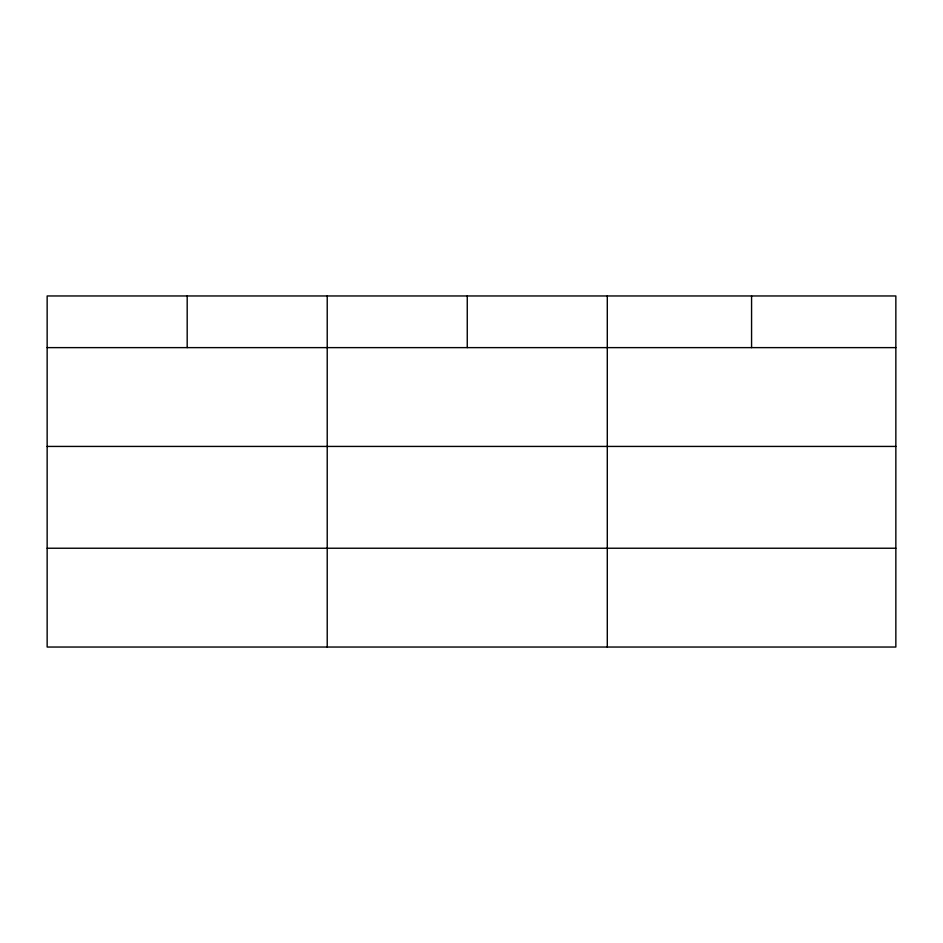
<?xml version="1.0" encoding="UTF-8"?>
<svg xmlns="http://www.w3.org/2000/svg" width="943" height="943" viewBox="0 0 943 943"><rect width="100%" height="100%" fill="white"/><g stroke="black" fill="none" stroke-linecap="round" stroke-linejoin="round"><path stroke-width="1.41" d="M895.85 446.428L895.85 295.961L47.15 295.961L47.15 647.039L895.85 647.039L895.85 446.428L47.15 446.428M47.15 347.625L895.85 347.625M47.15 548.237L895.85 548.237M751.571 295.961L751.571 347.625M607.292 295.961L607.292 647.039M467.256 295.961L467.256 347.625M327.221 295.961L327.221 647.039M187.186 295.961L187.186 347.625"/></g></svg>
